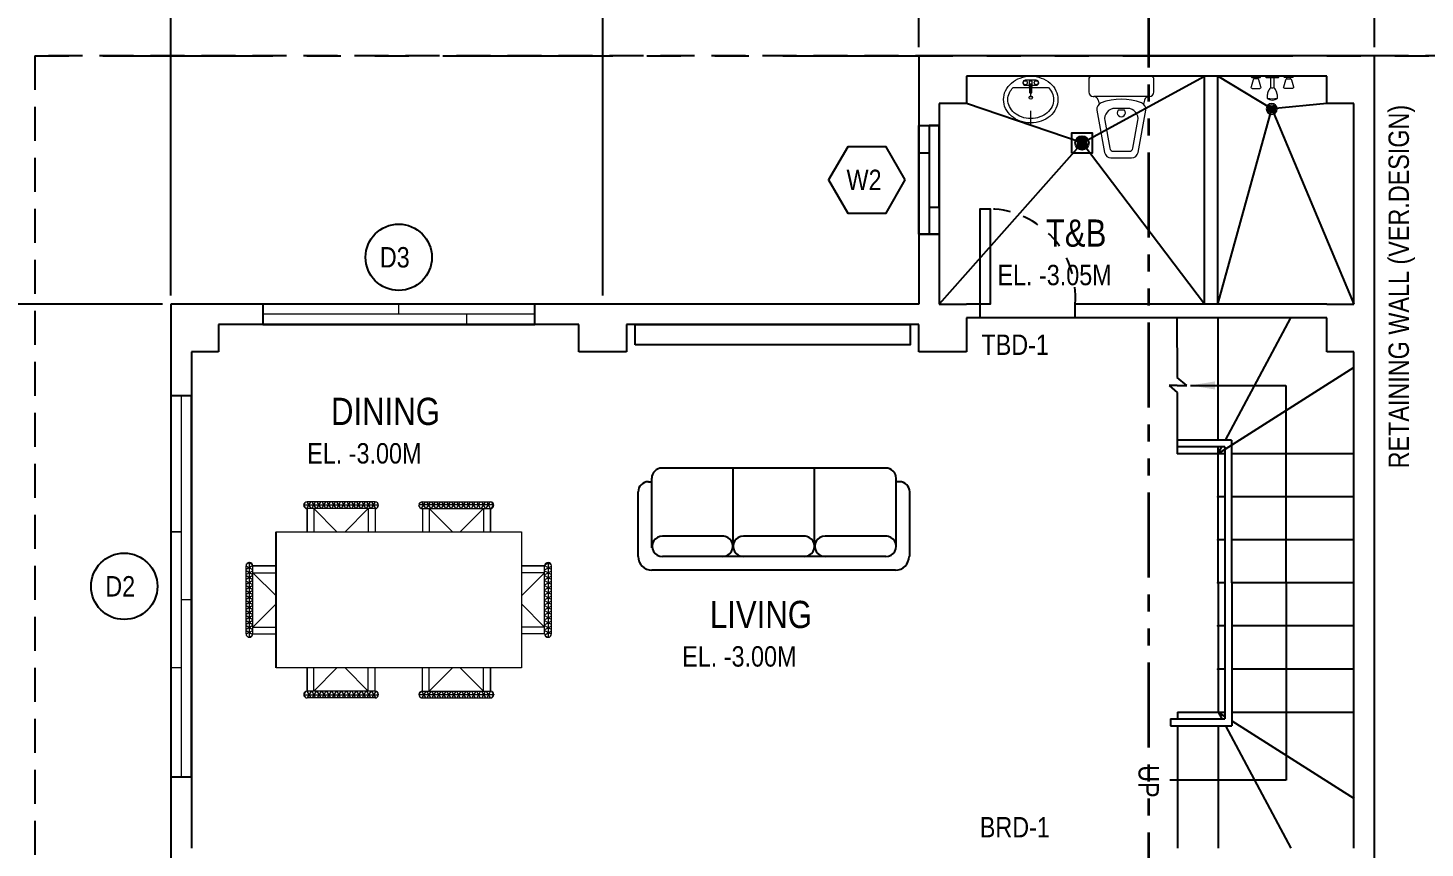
# Model space of a CAD drawing. Header units: inches. Extents: x 7263 to 7501, y 1317 to 1521.
# Drawn here: x 7349.35 to 7359.62, y 1508.69 to 1514.72 of the extents above; entities that cross this region are included whole.
import ezdxf

# ---------------------------------------------------------------- set-up
doc = ezdxf.new("R2010")
doc.units = ezdxf.units.IN
doc.header["$MEASUREMENT"] = 0
for name, pattern in [('CENTER', [2, 1.25, -0.25, 0.25, -0.25]), ('HIDDEN', [0.375, 0.25, -0.125]), ('HIDDEN2', [0.1875, 0.125, -0.0625]), ('PHANTOM', [2.5, 1.25, -0.25, 0.25, -0.25, 0.25, -0.25]), ('PHANTOM2', [1.25, 0.625, -0.125, 0.125, -0.125, 0.125, -0.125])]:
    doc.linetypes.add(name, pattern=pattern)
for name, color, linetype, lineweight in [('.25', 250, 'Continuous', 25), ('Muebles', 2, 'Continuous', 0), ('sectionplane', 211, 'PHANTOM2', 35)]:
    doc.layers.add(name, color=color, linetype=linetype, lineweight=lineweight)
for name, color, linetype in [('FURNITURE', 2, 'Continuous'), ('Layer1', 1, 'Continuous'), ('Layer2', 2, 'Continuous'), ('Layer3', 3, 'Continuous'), ('Layer8', 8, 'Continuous')]:
    doc.layers.add(name, color=color, linetype=linetype)
doc.styles.get("Standard").update_dxf_attribs({"font": ''})
doc.styles.get('Standard').set_extended_font_data('Tw Cen MT Condensed')
doc.dimstyles.new('ISOMETRIC -30', dxfattribs={"dimtxt": 0.2, "dimasz": 0.18, "dimexe": 0.18, "dimexo": 0.0625, "dimgap": 0.09, "dimtad": 0, "dimzin": 0, "dimdsep": 46, "dimtxsty": 'Standard', "dimblk": 'ARCHTICK', "dimcen": 0.09, "dimclrd": 8, "dimclre": 8, "dimclrt": 2, "dimadec": 0, "dimazin": 0, "dimtfac": 1, "dimtofl": 0, "dimtmove": 0, "dimatfit": 3, "dimfxl": 1, "dimtolj": 1, "dimtzin": 0, "dimarcsym": 0})
doc.dimstyles.get("Standard").update_dxf_attribs({"dimtxt": 0.2, "dimasz": 0.18, "dimexe": 0.18, "dimexo": 0.0625, "dimgap": 0.09, "dimtad": 0, "dimzin": 0, "dimdsep": 46, "dimtxsty": 'Standard', "dimblk": 'ARCHTICK', "dimcen": 0.09, "dimclrd": 8, "dimclre": 8, "dimclrt": 2, "dimadec": 0, "dimazin": 0, "dimtfac": 1, "dimtofl": 0, "dimtmove": 0, "dimatfit": 3, "dimfxl": 1, "dimtolj": 1, "dimtzin": 0, "dimarcsym": 0})

# ---------------------------------------------------------------- blocks, each defined once
blk = doc.blocks.new('_ArchTick')
at = {"color": 0, "linetype": 'ByBlock', "const_width": 0.15}
blk.add_lwpolyline([(-0.5, -0.5), (0.5, 0.5)], dxfattribs=at)
blk = doc.blocks.new('wc33')
at = {"layer": 'Muebles'}
for p, q in [((-0.154, 0.701), (-0.224, 0.311)), ((0.095, 0.75), (-0.095, 0.75)), ((0.224, 0.311), (0.154, 0.701)), ((-0.3, 0.144), (-0.3, 0.03)), ((-0.254, 0.186), (-0.258, 0.186)), ((-0.254, 0.186), (0.254, 0.186)), ((-0.213, 0.219), (-0.205, 0.256)), ((0.213, 0.219), (0.205, 0.256)), ((0.258, 0.186), (0.254, 0.186)), ((0.3, 0.03), (0.3, 0.144)), ((0.27, 0), (-0.27, 0))]:
    blk.add_line(p, q, dxfattribs=at)
for points in [[(-0.107, 0.66), (-0.152, 0.408, 0.467538), (-0.058, 0.295), (0.058, 0.295, 0.467538), (0.152, 0.408), (0.107, 0.66, 0.362827), (0.071, 0.69), (-0.071, 0.69, 0.362827)], [(0.03, 0.312, 2), (-0.03, 0.312)]]:
    blk.add_lwpolyline(points, format="xyb", close=True, dxfattribs=at)
for centre, radius, start, end in [((-0.095, 0.69), 0.06, 90, 169.7685), ((0.095, 0.69), 0.06, 10.2315, 90), ((-0.165, 0.301), 0.06, 169.7685, 249.3632), ((0.165, 0.301), 0.06, 290.6368, 10.2315), ((-0.258, 0.144), 0.042, 90, 180), ((-0.254, 0.228), 0.042, 270, 347.3856), ((0, 0.74), 0.529, 249.3632, 290.6368), ((0.254, 0.228), 0.042, 192.6144, 270), ((0.258, 0.144), 0.042, 0, 90), ((-0.27, 0.03), 0.03, 180, 270), ((0.27, 0.03), 0.03, 270, 0)]:
    blk.add_arc(centre, radius, start, end, dxfattribs=at)
blk = doc.blocks.new('Lavabo_p_06')
at = {"layer": 'Muebles', "linetype": 'CENTER'}
blk.add_line((0, 51.6), (0, 6), dxfattribs=at)
at = {"layer": 'Muebles'}
for points in [[(0, 7.3, -0.085761), (-9.7, 9, -0.092276), (-17.7, 13.6, -0.103282), (-23.2, 20.7, -0.112687), (-25, 28.8, -0.112687), (-23.2, 36.9, -0.103282), (-17.7, 44, -0.092276), (-9.7, 48.6, -0.085761), (0, 50.3, -0.085761), (9.7, 48.6, -0.092276), (17.7, 44, -0.103282), (23.2, 36.9, -0.112687), (25, 28.8, -0.112687), (23.2, 20.7, -0.103282), (17.7, 13.6, -0.092276), (9.7, 9, -0.085761)], [(-1.4, 11.8), (1.4, 11.8), (1, 22.3, 0.403607), (0.5, 22.8), (-0.5, 22.8, 0.403607), (-1, 22.3)]]:
    blk.add_lwpolyline(points, format="xyb", close=True, dxfattribs=at)
for points in [[(-1.2, 17.8), (-16.3, 17.8, -0.079381), (-19.6, 22.5, -0.112687), (-21, 28.8, -0.112687), (-19.6, 35.1, -0.103282), (-15.1, 41, -0.092276), (-8.4, 44.8, -0.085761), (0, 46.3, -0.085761), (8.4, 44.8, -0.092276), (15.1, 41, -0.103282), (19.6, 35.1, -0.112687), (21, 28.8, -0.112687), (19.6, 22.5, -0.079381), (16.3, 17.8), (1.2, 17.8)], [(-1.3, 15.6), (-5, 15.6, 1), (-5, 11), (5, 11, 1), (5, 15.6), (1.3, 15.6, 1)]]:
    blk.add_lwpolyline(points, format="xyb", dxfattribs=at)
for centre, radius in [((0, 27), 1.5), ((-5, 13.3), 1.85), ((5, 13.3), 1.85)]:
    blk.add_circle(centre, radius, dxfattribs=at)
blk = doc.blocks.new('TYTRYTYRTYRT')
at = {"layer": 'Muebles'}
for points in [[(6886.861, 1444.201), (6886.861, 1444.226, 0.344151), (6886.854, 1444.235), (6886.804, 1444.25, 0.487928), (6886.791, 1444.241), (6886.791, 1444.186, 0.487928), (6886.804, 1444.177), (6886.854, 1444.192, 0.344151)], [(6886.798, 1444.081, -0.127179), (6886.798, 1444.106), (6886.871, 1444.106), (6886.871, 1444.081)], [(6886.861, 1443.986), (6886.861, 1443.961, -0.344151), (6886.854, 1443.952), (6886.804, 1443.937, -0.487928), (6886.791, 1443.946), (6886.791, 1444.001, -0.487928), (6886.804, 1444.01), (6886.854, 1443.995, -0.344151)]]:
    blk.add_lwpolyline(points, format="xyb", close=True, dxfattribs=at)
for points in [[(6886.861, 1444.226), (6886.871, 1444.226)], [(6886.861, 1444.201), (6886.871, 1444.201)], [(6886.621, 1444.067), (6886.621, 1444.111)], [(6886.631, 1444.061), (6886.631, 1444.117)], [(6886.641, 1444.059), (6886.641, 1444.119)], [(6886.651, 1444.061), (6886.651, 1444.117)], [(6886.661, 1444.067), (6886.661, 1444.111)], [(6886.861, 1443.986), (6886.871, 1443.986)], [(6886.861, 1443.961), (6886.871, 1443.961)]]:
    blk.add_lwpolyline(points, dxfattribs=at)
for points in [[(6886.881, 1444.248), (6886.879, 1444.248, 0.414214), (6886.871, 1444.24), (6886.871, 1444.186, 0.414214), (6886.879, 1444.178), (6886.881, 1444.178)], [(6886.721, 1444.055, -0.391361), (6886.721, 1444.132, -0.02007), (6886.742, 1444.131, -0.051766), (6886.772, 1444.123, -0.09505), (6886.796, 1444.108, -0.042913), (6886.798, 1444.106, -0.204133)], [(6886.721, 1444.055, -0.130454), (6886.721, 1444.132, -0.769201)], [(6886.881, 1444.043), (6886.879, 1444.043, -0.414214), (6886.871, 1444.051), (6886.871, 1444.135, -0.414214), (6886.879, 1444.143), (6886.881, 1444.143)], [(6886.798, 1444.081, -0.042913), (6886.796, 1444.079, -0.09505), (6886.772, 1444.064, -0.051766), (6886.742, 1444.056, -0.02007), (6886.721, 1444.055)], [(6886.881, 1443.938), (6886.879, 1443.938, -0.414214), (6886.871, 1443.946), (6886.871, 1444, -0.414214), (6886.879, 1444.008), (6886.881, 1444.008)]]:
    blk.add_lwpolyline(points, format="xyb", dxfattribs=at)
for radius in [0.04, 0.03]:
    blk.add_circle((6886.641, 1444.089), radius, dxfattribs=at)
blk = doc.blocks.new('Sofa-3s-rnd')
at = {"layer": 'FURNITURE'}
for p, q in [((-21.473, -24.538), (-19.681, -24.538)), ((-21.578, -24.638), (-21.578, -25.113)), ((-21.403, -24.638), (-19.759, -24.638)), ((-19.581, -24.638), (-19.581, -25.113)), ((-21.478, -24.713), (-21.478, -25.213)), ((-20.877, -24.713), (-20.877, -25.288)), ((-20.277, -25.288), (-20.277, -24.713)), ((-19.681, -24.702), (-19.681, -25.213)), ((-21.413, -24.788), (-20.955, -24.788)), ((-20.812, -24.788), (-20.355, -24.788)), ((-20.212, -24.788), (-19.759, -24.788)), ((-21.503, -25.188), (-21.478, -25.188)), ((-19.656, -25.188), (-19.681, -25.188)), ((-21.403, -25.288), (-19.756, -25.288))]:
    blk.add_line(p, q, dxfattribs=at)
for centre, radius, start, end in [((-21.473, -24.638), 0.1, 90, 180), ((-19.681, -24.638), 0.1, 0, 90), ((-21.403, -24.713), 0.075, 90, 270.3973), ((-20.955, -24.713), 0.075, 269.6027, 90), ((-20.802, -24.713), 0.075, 90, 270.3973), ((-20.354, -24.713), 0.075, 269.6027, 90), ((-20.202, -24.713), 0.075, 90, 270.3973), ((-19.759, -24.713), 0.075, 269.6027, 90), ((-21.503, -25.113), 0.075, 180, 270), ((-19.656, -25.113), 0.075, 270, 360), ((-21.403, -25.213), 0.075, 180, 270), ((-19.756, -25.213), 0.075, 270, 0)]:
    blk.add_arc(centre, radius, start, end, dxfattribs=at)
blk = doc.blocks.new('*D259')
at = {"layer": '.25', "color": 8, "lineweight": -2, "transparency": 16777216}
for p, q in [((7347.402, 1514.579), (7347.402, 1516.291)), ((7350.402, 1512.754), (7350.402, 1516.291)), ((7347.402, 1516.111), (7348.402, 1516.111)), ((7350.402, 1516.111), (7349.401, 1516.111))]:
    blk.add_line(p, q, dxfattribs=at)
at = {"layer": 'Defpoints', "color": 0, "transparency": 16777216}
for p in [(7350.402, 1516.111), (7347.402, 1514.516), (7350.402, 1512.691)]:
    blk.add_point(p, dxfattribs=at)
at = {"layer": '.25', "color": 8, "lineweight": -2, "transparency": 16777216, "xscale": 0.18, "yscale": 0.18, "zscale": 0.18, "rotation": 180}
blk.add_blockref('_ArchTick', (7347.402, 1516.111), dxfattribs=at)
at = {"layer": '.25', "color": 8, "lineweight": -2, "transparency": 16777216, "xscale": 0.18, "yscale": 0.18, "zscale": 0.18}
blk.add_blockref('_ArchTick', (7350.402, 1516.111), dxfattribs=at)
at = {"layer": '.25', "color": 2, "transparency": 16777216, "insert": (7348.902, 1516.111), "char_height": 0.2, "attachment_point": 5}
blk.add_mtext('\\A1;3.00M', dxfattribs=at)
blk = doc.blocks.new('*D260')
at = {"layer": '.25', "color": 8, "lineweight": -2, "transparency": 16777216}
for p, q in [((7350.402, 1512.754), (7350.402, 1515.593)), ((7353.577, 1512.754), (7353.577, 1515.593)), ((7350.402, 1515.413), (7351.509, 1515.413)), ((7353.577, 1515.413), (7352.47, 1515.413))]:
    blk.add_line(p, q, dxfattribs=at)
at = {"layer": 'Defpoints', "color": 0, "transparency": 16777216}
for p in [(7353.577, 1515.413), (7350.402, 1512.691), (7353.577, 1512.691)]:
    blk.add_point(p, dxfattribs=at)
at = {"layer": '.25', "color": 8, "lineweight": -2, "transparency": 16777216, "xscale": 0.18, "yscale": 0.18, "zscale": 0.18, "rotation": 180}
blk.add_blockref('_ArchTick', (7350.402, 1515.413), dxfattribs=at)
at = {"layer": '.25', "color": 8, "lineweight": -2, "transparency": 16777216, "xscale": 0.18, "yscale": 0.18, "zscale": 0.18}
blk.add_blockref('_ArchTick', (7353.577, 1515.413), dxfattribs=at)
at = {"layer": '.25', "color": 2, "transparency": 16777216, "insert": (7351.989, 1515.413), "char_height": 0.2, "attachment_point": 5}
blk.add_mtext('\\A1;3.18M', dxfattribs=at)
blk = doc.blocks.new('*D261')
at = {"layer": '.25', "color": 8, "lineweight": -2, "transparency": 16777216}
for p, q in [((7353.577, 1512.754), (7353.577, 1515.593)), ((7355.902, 1514.579), (7355.902, 1515.593)), ((7353.577, 1515.413), (7354.24, 1515.413)), ((7355.902, 1515.413), (7355.239, 1515.413))]:
    blk.add_line(p, q, dxfattribs=at)
at = {"layer": 'Defpoints', "color": 0, "transparency": 16777216}
for p in [(7355.902, 1515.413), (7355.902, 1514.516), (7353.577, 1512.691)]:
    blk.add_point(p, dxfattribs=at)
at = {"layer": '.25', "color": 8, "lineweight": -2, "transparency": 16777216, "xscale": 0.18, "yscale": 0.18, "zscale": 0.18, "rotation": 180}
blk.add_blockref('_ArchTick', (7353.577, 1515.413), dxfattribs=at)
at = {"layer": '.25', "color": 8, "lineweight": -2, "transparency": 16777216, "xscale": 0.18, "yscale": 0.18, "zscale": 0.18}
blk.add_blockref('_ArchTick', (7355.902, 1515.413), dxfattribs=at)
at = {"layer": '.25', "color": 2, "transparency": 16777216, "insert": (7354.739, 1515.413), "char_height": 0.2, "attachment_point": 5}
blk.add_mtext('\\A1;2.33M', dxfattribs=at)
blk = doc.blocks.new('*D262')
at = {"layer": '.25', "color": 8, "lineweight": -2, "transparency": 16777216}
for p, q in [((7355.902, 1514.579), (7355.902, 1515.593)), ((7359.252, 1514.579), (7359.252, 1515.593)), ((7355.902, 1515.413), (7357.077, 1515.413)), ((7359.252, 1515.413), (7358.076, 1515.413))]:
    blk.add_line(p, q, dxfattribs=at)
at = {"layer": 'Defpoints', "color": 0, "transparency": 16777216}
for p in [(7359.252, 1515.413), (7355.902, 1514.516), (7359.252, 1514.516)]:
    blk.add_point(p, dxfattribs=at)
at = {"layer": '.25', "color": 8, "lineweight": -2, "transparency": 16777216, "xscale": 0.18, "yscale": 0.18, "zscale": 0.18, "rotation": 180}
blk.add_blockref('_ArchTick', (7355.902, 1515.413), dxfattribs=at)
at = {"layer": '.25', "color": 8, "lineweight": -2, "transparency": 16777216, "xscale": 0.18, "yscale": 0.18, "zscale": 0.18}
blk.add_blockref('_ArchTick', (7359.252, 1515.413), dxfattribs=at)
at = {"layer": '.25', "color": 2, "transparency": 16777216, "insert": (7357.577, 1515.413), "char_height": 0.2, "attachment_point": 5}
blk.add_mtext('\\A1;3.35M', dxfattribs=at)
blk = doc.blocks.new('*D263')
at = {"layer": '.25', "color": 8, "lineweight": -2, "transparency": 16777216}
for p, q in [((7350.402, 1514.579), (7350.402, 1516.291)), ((7359.252, 1514.579), (7359.252, 1516.291)), ((7350.402, 1516.111), (7354.327, 1516.111)), ((7359.252, 1516.111), (7355.326, 1516.111))]:
    blk.add_line(p, q, dxfattribs=at)
at = {"layer": 'Defpoints', "color": 0, "transparency": 16777216}
for p in [(7350.402, 1516.111), (7350.402, 1514.516), (7359.252, 1514.516)]:
    blk.add_point(p, dxfattribs=at)
at = {"layer": '.25', "color": 8, "lineweight": -2, "transparency": 16777216, "xscale": 0.18, "yscale": 0.18, "zscale": 0.18, "rotation": 180}
blk.add_blockref('_ArchTick', (7350.402, 1516.111), dxfattribs=at)
at = {"layer": '.25', "color": 8, "lineweight": -2, "transparency": 16777216, "xscale": 0.18, "yscale": 0.18, "zscale": 0.18}
blk.add_blockref('_ArchTick', (7359.252, 1516.111), dxfattribs=at)
at = {"layer": '.25', "color": 2, "transparency": 16777216, "insert": (7354.827, 1516.111), "char_height": 0.2, "attachment_point": 5}
blk.add_mtext('\\A1;8.85M', dxfattribs=at)
blk = doc.blocks.new('*D264')
at = {"layer": '.25', "color": 8, "lineweight": -2, "transparency": 16777216}
for p, q in [((7347.339, 1514.516), (7345.412, 1514.516)), ((7345.592, 1514.516), (7345.592, 1514.084)), ((7345.592, 1512.691), (7345.592, 1513.123)), ((7350.339, 1512.691), (7345.412, 1512.691))]:
    blk.add_line(p, q, dxfattribs=at)
at = {"layer": 'Defpoints', "color": 0, "transparency": 16777216}
for p in [(7347.402, 1514.516), (7345.592, 1512.691), (7350.402, 1512.691)]:
    blk.add_point(p, dxfattribs=at)
at = {"layer": '.25', "color": 8, "lineweight": -2, "transparency": 16777216, "xscale": 0.18, "yscale": 0.18, "zscale": 0.18}
for p, rotation in [((7345.592, 1514.516), 90), ((7345.592, 1512.691), 270)]:
    blk.add_blockref('_ArchTick', p, dxfattribs=dict(at, rotation=rotation))
at = {"layer": '.25', "color": 2, "transparency": 16777216, "insert": (7345.592, 1513.604), "char_height": 0.2, "attachment_point": 5, "rotation": 90}
blk.add_mtext('\\A1;1.83M', dxfattribs=at)
blk = doc.blocks.new('*D265')
at = {"layer": '.25', "color": 8, "lineweight": -2, "transparency": 16777216}
for p, q in [((7350.339, 1512.691), (7345.412, 1512.691)), ((7345.592, 1512.691), (7345.592, 1511.084)), ((7345.592, 1508.516), (7345.592, 1510.123)), ((7350.339, 1508.516), (7345.412, 1508.516))]:
    blk.add_line(p, q, dxfattribs=at)
at = {"layer": 'Defpoints', "color": 0, "transparency": 16777216}
for p in [(7350.402, 1512.691), (7345.592, 1508.516), (7350.402, 1508.516)]:
    blk.add_point(p, dxfattribs=at)
at = {"layer": '.25', "color": 8, "lineweight": -2, "transparency": 16777216, "xscale": 0.18, "yscale": 0.18, "zscale": 0.18}
for p, rotation in [((7345.592, 1512.691), 90), ((7345.592, 1508.516), 270)]:
    blk.add_blockref('_ArchTick', p, dxfattribs=dict(at, rotation=rotation))
at = {"layer": '.25', "color": 2, "transparency": 16777216, "insert": (7345.592, 1510.604), "char_height": 0.2, "attachment_point": 5, "rotation": 90}
blk.add_mtext('\\A1;4.18M', dxfattribs=at)
blk = doc.blocks.new('*D269')
at = {"layer": '.25', "color": 8, "lineweight": -2, "transparency": 16777216}
for p, q in [((7359.252, 1514.579), (7359.252, 1516.291)), ((7367.402, 1514.579), (7367.402, 1516.291)), ((7359.252, 1516.111), (7362.846, 1516.111)), ((7367.402, 1516.111), (7363.807, 1516.111))]:
    blk.add_line(p, q, dxfattribs=at)
at = {"layer": 'Defpoints', "color": 0, "transparency": 16777216}
for p in [(7367.402, 1516.111), (7359.252, 1514.516), (7367.402, 1514.516)]:
    blk.add_point(p, dxfattribs=at)
at = {"layer": '.25', "color": 8, "lineweight": -2, "transparency": 16777216, "xscale": 0.18, "yscale": 0.18, "zscale": 0.18, "rotation": 180}
blk.add_blockref('_ArchTick', (7359.252, 1516.111), dxfattribs=at)
at = {"layer": '.25', "color": 8, "lineweight": -2, "transparency": 16777216, "xscale": 0.18, "yscale": 0.18, "zscale": 0.18}
blk.add_blockref('_ArchTick', (7367.402, 1516.111), dxfattribs=at)
at = {"layer": '.25', "color": 2, "transparency": 16777216, "insert": (7363.327, 1516.111), "char_height": 0.2, "attachment_point": 5}
blk.add_mtext('\\A1;8.15M', dxfattribs=at)
blk = doc.blocks.new('*D270')
at = {"layer": '.25', "color": 8, "lineweight": -2, "transparency": 16777216}
for p, q in [((7347.402, 1514.579), (7347.402, 1516.981)), ((7367.402, 1514.579), (7367.402, 1516.981)), ((7347.402, 1516.801), (7356.807, 1516.801)), ((7367.402, 1516.801), (7357.997, 1516.801))]:
    blk.add_line(p, q, dxfattribs=at)
at = {"layer": 'Defpoints', "color": 0, "transparency": 16777216}
for p in [(7367.402, 1516.801), (7347.402, 1514.516), (7367.402, 1514.516)]:
    blk.add_point(p, dxfattribs=at)
at = {"layer": '.25', "color": 8, "lineweight": -2, "transparency": 16777216, "xscale": 0.18, "yscale": 0.18, "zscale": 0.18, "rotation": 180}
blk.add_blockref('_ArchTick', (7347.402, 1516.801), dxfattribs=at)
at = {"layer": '.25', "color": 8, "lineweight": -2, "transparency": 16777216, "xscale": 0.18, "yscale": 0.18, "zscale": 0.18}
blk.add_blockref('_ArchTick', (7367.402, 1516.801), dxfattribs=at)
at = {"layer": '.25', "color": 2, "transparency": 16777216, "insert": (7357.402, 1516.801), "char_height": 0.2, "attachment_point": 5}
blk.add_mtext('\\A1;20.00M', dxfattribs=at)

msp = doc.modelspace()

# ---------------------------------------------------------------- linework, layer by layer
at = {"layer": '.25', "color": 9, "true_color": 0xc7c8ca}
for p in [(7358.101, 1511.275), (7358.101, 1510.958), (7358.102, 1510.641), (7358.102, 1510.325), (7358.102, 1510.008)]:
    msp.add_point(p, dxfattribs=at)
at = {"layer": 'Layer1'}
for p, q in [((7357.052, 1512.591), (7356.352, 1512.591)), ((7358.202, 1511.691), (7357.802, 1511.691)), ((7358.152, 1511.641), (7357.802, 1511.641)), ((7358.152, 1511.641), (7358.153, 1509.641)), ((7358.202, 1511.691), (7358.203, 1509.591)), ((7357.753, 1509.641), (7357.753, 1509.591)), ((7357.753, 1509.641), (7358.153, 1509.641)), ((7357.753, 1509.591), (7358.203, 1509.591))]:
    msp.add_line(p, q, dxfattribs=at)
for points in [[(7355.902, 1513.204), (7355.902, 1514.004), (7356.052, 1514.004), (7356.052, 1513.204)], [(7351.077, 1512.691), (7351.077, 1512.541), (7353.077, 1512.541), (7353.077, 1512.691)], [(7353.817, 1512.391), (7353.817, 1512.541), (7355.837, 1512.541), (7355.837, 1512.391)], [(7350.402, 1509.216), (7350.552, 1509.216), (7350.552, 1512.016), (7350.402, 1512.016)]]:
    msp.add_lwpolyline(points, close=True, dxfattribs=at)
at = {"layer": 'Layer1', "linetype": 'HIDDEN2'}
msp.add_arc((7356.408, 1512.745), 0.646, 355.1837, 88.3368, dxfattribs=at)
at = {"layer": 'Layer2'}
for p, q in [((7358.1, 1512.591), (7358.101, 1511.691)), ((7358.156, 1511.691), (7358.638, 1512.591)), ((7358.101, 1511.591), (7359.104, 1512.227)), ((7358.103, 1511.591), (7357.802, 1511.591)), ((7358.1, 1511.591), (7358.103, 1509.691)), ((7358.101, 1511.641), (7358.101, 1511.591)), ((7358.101, 1511.591), (7358.129, 1511.641)), ((7358.152, 1511.591), (7358.101, 1511.591)), ((7359.102, 1511.591), (7358.202, 1511.591)), ((7358.152, 1511.275), (7358.101, 1511.275)), ((7359.102, 1511.275), (7358.202, 1511.275)), ((7351.175, 1510.016), (7351.175, 1511.016)), ((7358.153, 1510.958), (7358.101, 1510.958)), ((7359.103, 1510.958), (7358.203, 1510.958)), ((7358.152, 1510.641), (7358.101, 1510.641)), ((7359.102, 1510.641), (7358.202, 1510.641)), ((7358.153, 1510.325), (7358.102, 1510.325)), ((7359.103, 1510.325), (7358.203, 1510.325)), ((7358.154, 1510.008), (7358.102, 1510.008)), ((7359.104, 1510.008), (7358.204, 1510.008)), ((7357.803, 1509.691), (7357.803, 1509.641)), ((7357.803, 1509.691), (7358.153, 1509.691)), ((7358.103, 1509.691), (7358.129, 1509.641)), ((7358.103, 1509.691), (7358.153, 1509.659)), ((7358.203, 1509.691), (7359.105, 1509.691)), ((7357.803, 1509.591), (7357.804, 1508.691)), ((7358.103, 1509.591), (7358.104, 1508.691)), ((7358.156, 1509.591), (7358.637, 1508.692)), ((7358.203, 1509.628), (7359.104, 1509.056))]:
    msp.add_line(p, q, dxfattribs=at)
for points in [[(7356.052, 1513.404), (7356.052, 1514.004), (7355.977, 1514.004), (7355.977, 1513.404)], [(7355.977, 1513.804), (7355.977, 1513.204), (7355.902, 1513.204), (7355.902, 1513.804)], [(7356.352, 1512.691), (7356.352, 1513.391), (7356.427, 1513.391), (7356.427, 1512.691)]]:
    msp.add_lwpolyline(points, close=True, dxfattribs=at)
at = {"layer": 'Layer3'}
for p, q in [((7359.252, 1514.516), (7355.902, 1514.516)), ((7355.902, 1514.516), (7355.902, 1512.691)), ((7359.252, 1502.866), (7359.252, 1514.516)), ((7356.252, 1514.366), (7356.252, 1514.166)), ((7358.902, 1514.366), (7356.252, 1514.366)), ((7357.102, 1513.876), (7358.002, 1514.366)), ((7358.002, 1512.691), (7358.002, 1514.366)), ((7358.102, 1512.691), (7358.102, 1514.366)), ((7358.497, 1514.126), (7358.102, 1514.366)), ((7358.902, 1514.166), (7358.902, 1514.366)), ((7356.252, 1514.166), (7356.052, 1514.166)), ((7356.052, 1514.166), (7356.052, 1512.691)), ((7357.102, 1513.876), (7356.252, 1514.166)), ((7358.902, 1514.166), (7358.497, 1514.126)), ((7359.102, 1514.166), (7358.902, 1514.166)), ((7359.102, 1512.691), (7359.102, 1514.166)), ((7358.102, 1512.691), (7358.497, 1514.126)), ((7358.497, 1514.126), (7359.102, 1512.691)), ((7357.102, 1513.876), (7356.052, 1512.691)), ((7358.002, 1512.691), (7357.102, 1513.876)), ((7355.902, 1513.204), (7356.052, 1513.204)), ((7355.902, 1512.691), (7350.402, 1512.691)), ((7350.402, 1512.691), (7350.402, 1504.341)), ((7356.052, 1512.691), (7356.252, 1512.691)), ((7356.352, 1512.691), (7356.252, 1512.691)), ((7356.352, 1512.591), (7356.352, 1512.691)), ((7358.902, 1512.691), (7357.052, 1512.691)), ((7357.052, 1512.591), (7357.052, 1512.691)), ((7358.902, 1512.691), (7359.102, 1512.691)), ((7350.752, 1512.541), (7350.752, 1512.341)), ((7353.402, 1512.541), (7350.752, 1512.541)), ((7353.402, 1512.341), (7353.402, 1512.541)), ((7353.752, 1512.541), (7353.752, 1512.341)), ((7355.902, 1512.541), (7353.752, 1512.541)), ((7355.902, 1512.341), (7355.902, 1512.541)), ((7356.252, 1512.591), (7356.252, 1512.341)), ((7356.352, 1512.591), (7356.252, 1512.591)), ((7358.902, 1512.591), (7357.052, 1512.591)), ((7358.902, 1512.341), (7358.902, 1512.591)), ((7350.752, 1512.341), (7350.552, 1512.341)), ((7350.552, 1512.341), (7350.552, 1508.691)), ((7353.752, 1512.341), (7353.402, 1512.341)), ((7356.252, 1512.341), (7355.902, 1512.341)), ((7359.102, 1512.341), (7358.902, 1512.341)), ((7359.102, 1508.691), (7359.102, 1512.341))]:
    msp.add_line(p, q, dxfattribs=at)
at = {"layer": 'Layer3', "linetype": 'PHANTOM'}
msp.add_lwpolyline([(7347.402, 1514.516), (7367.402, 1514.516), (7367.402, 1502.516), (7347.402, 1502.516)], close=True, dxfattribs=at)
at = {"layer": 'Layer3', "linetype": 'HIDDEN'}
msp.add_lwpolyline([(7349.402, 1514.516), (7349.402, 1506.691), (7349.652, 1506.691), (7349.652, 1502.516), (7360.002, 1502.516), (7360.002, 1506.691), (7360.252, 1506.691), (7360.252, 1514.516)], close=True, dxfattribs=at)
at = {"layer": 'Layer3'}
for points in [[(7357.027, 1513.801), (7357.027, 1513.951), (7357.177, 1513.951), (7357.177, 1513.801)], [(7355.802, 1513.604), (7355.661, 1513.848), (7355.379, 1513.848), (7355.238, 1513.604), (7355.379, 1513.36), (7355.661, 1513.36)]]:
    msp.add_lwpolyline(points, close=True, dxfattribs=at)
for points in [[(7357.069, 1513.881), (7357.069, 1513.902)], [(7357.069, 1513.872), (7357.069, 1513.851)], [(7357.074, 1513.902), (7357.074, 1513.881)], [(7357.074, 1513.851), (7357.074, 1513.872)], [(7357.079, 1513.881), (7357.079, 1513.91)], [(7357.079, 1513.872), (7357.079, 1513.843)], [(7357.084, 1513.91), (7357.084, 1513.881)], [(7357.084, 1513.843), (7357.084, 1513.872)], [(7357.089, 1513.881), (7357.089, 1513.914)], [(7357.089, 1513.872), (7357.089, 1513.838)], [(7357.094, 1513.914), (7357.094, 1513.881)], [(7357.094, 1513.838), (7357.094, 1513.872)], [(7357.099, 1513.881), (7357.099, 1513.916)], [(7357.099, 1513.837), (7357.099, 1513.872)], [(7357.104, 1513.916), (7357.104, 1513.881)], [(7357.104, 1513.872), (7357.104, 1513.837)], [(7357.109, 1513.914), (7357.109, 1513.881)], [(7357.109, 1513.838), (7357.109, 1513.872)], [(7357.114, 1513.881), (7357.114, 1513.914)], [(7357.114, 1513.872), (7357.114, 1513.838)], [(7357.119, 1513.91), (7357.119, 1513.881)], [(7357.119, 1513.843), (7357.119, 1513.872)], [(7357.124, 1513.881), (7357.124, 1513.91)], [(7357.124, 1513.872), (7357.124, 1513.843)], [(7357.129, 1513.902), (7357.129, 1513.881)], [(7357.129, 1513.851), (7357.129, 1513.872)], [(7357.134, 1513.881), (7357.134, 1513.902)], [(7357.134, 1513.872), (7357.134, 1513.851)]]:
    msp.add_lwpolyline(points, dxfattribs=at)
for centre, radius in [((7357.102, 1513.876), 0.05), ((7352.077, 1513.035), 0.244), ((7350.058, 1510.616), 0.244)]:
    msp.add_circle(centre, radius, dxfattribs=at)
for centre, start, end in [((7357.072, 1513.902), 0, 180), ((7357.072, 1513.881), 180, 0), ((7357.072, 1513.872), 0, 180), ((7357.072, 1513.851), 180, 0), ((7357.082, 1513.91), 0, 180), ((7357.082, 1513.881), 180, 0), ((7357.082, 1513.872), 0, 180), ((7357.092, 1513.914), 0, 180), ((7357.092, 1513.881), 180, 0), ((7357.092, 1513.872), 0, 180), ((7357.102, 1513.916), 0, 180), ((7357.102, 1513.881), 180, 0), ((7357.102, 1513.872), 0, 180), ((7357.112, 1513.914), 0, 180), ((7357.112, 1513.881), 180, 0), ((7357.112, 1513.872), 0, 180), ((7357.122, 1513.91), 0, 180), ((7357.122, 1513.881), 180, 0), ((7357.122, 1513.872), 0, 180), ((7357.132, 1513.902), 0, 180), ((7357.132, 1513.881), 180, 0), ((7357.132, 1513.872), 0, 180), ((7357.132, 1513.851), 180, 0), ((7357.082, 1513.843), 180, 0), ((7357.092, 1513.838), 180, 0), ((7357.102, 1513.837), 180, 0), ((7357.112, 1513.838), 180, 0), ((7357.122, 1513.843), 180, 0)]:
    msp.add_arc(centre, 0.0025, start, end, dxfattribs=at)
at = {"layer": 'Layer8'}
for p, q in [((7357.8, 1512.591), (7357.801, 1512.151)), ((7357.873, 1512.092), (7357.801, 1512.151)), ((7357.801, 1512.092), (7357.742, 1512.092)), ((7357.742, 1512.092), (7357.801, 1512.042)), ((7357.801, 1512.092), (7357.801, 1512.092)), ((7357.801, 1512.092), (7357.873, 1512.092)), ((7357.801, 1512.042), (7357.802, 1511.591)), ((7358.603, 1509.191), (7357.749, 1509.191))]:
    msp.add_line(p, q, dxfattribs=at)
at = {"layer": 'Muebles'}
for p, q in [((7351.378, 1511.21), (7351.392, 1511.235)), ((7351.395, 1511.188), (7351.378, 1511.218)), ((7351.378, 1511.214), (7351.927, 1511.214)), ((7351.401, 1511.187), (7351.43, 1511.237)), ((7351.432, 1511.187), (7351.403, 1511.237)), ((7351.903, 1511.237), (7351.403, 1511.237)), ((7351.903, 1511.187), (7351.403, 1511.187)), ((7351.403, 1511.187), (7351.403, 1511.016)), ((7351.403, 1511.016), (7351.403, 1511.187)), ((7351.437, 1511.187), (7351.466, 1511.237)), ((7351.469, 1511.187), (7351.44, 1511.237)), ((7351.453, 1511.187), (7351.453, 1511.016)), ((7351.453, 1511.187), (7351.623, 1511.016)), ((7351.474, 1511.187), (7351.503, 1511.237)), ((7351.506, 1511.187), (7351.477, 1511.237)), ((7351.511, 1511.187), (7351.54, 1511.237)), ((7351.542, 1511.187), (7351.513, 1511.237)), ((7351.547, 1511.187), (7351.576, 1511.237)), ((7351.579, 1511.187), (7351.55, 1511.237)), ((7351.584, 1511.187), (7351.613, 1511.237)), ((7351.616, 1511.187), (7351.587, 1511.237)), ((7351.621, 1511.187), (7351.65, 1511.237)), ((7351.652, 1511.187), (7351.623, 1511.237)), ((7351.657, 1511.187), (7351.686, 1511.237)), ((7351.689, 1511.187), (7351.66, 1511.237)), ((7351.853, 1511.187), (7351.682, 1511.016)), ((7351.694, 1511.187), (7351.723, 1511.237)), ((7351.726, 1511.187), (7351.697, 1511.237)), ((7351.731, 1511.187), (7351.76, 1511.237)), ((7351.762, 1511.187), (7351.733, 1511.237)), ((7351.767, 1511.187), (7351.796, 1511.237)), ((7351.799, 1511.187), (7351.77, 1511.237)), ((7351.804, 1511.187), (7351.833, 1511.237)), ((7351.836, 1511.187), (7351.807, 1511.237)), ((7351.841, 1511.187), (7351.87, 1511.237)), ((7351.872, 1511.187), (7351.843, 1511.237)), ((7351.853, 1511.187), (7351.853, 1511.016)), ((7351.877, 1511.187), (7351.906, 1511.237)), ((7351.909, 1511.188), (7351.88, 1511.237)), ((7351.903, 1511.187), (7351.903, 1511.016)), ((7351.903, 1511.187), (7351.903, 1511.016)), ((7351.917, 1511.191), (7351.927, 1511.21)), ((7351.926, 1511.222), (7351.922, 1511.227)), ((7352.776, 1511.214), (7352.226, 1511.214)), ((7352.237, 1511.191), (7352.226, 1511.21)), ((7352.228, 1511.222), (7352.231, 1511.227)), ((7352.245, 1511.188), (7352.274, 1511.237)), ((7352.276, 1511.187), (7352.248, 1511.237)), ((7352.251, 1511.237), (7352.751, 1511.237)), ((7352.251, 1511.187), (7352.751, 1511.187)), ((7352.251, 1511.187), (7352.251, 1511.016)), ((7352.251, 1511.187), (7352.251, 1511.016)), ((7352.281, 1511.187), (7352.31, 1511.237)), ((7352.313, 1511.187), (7352.284, 1511.237)), ((7352.301, 1511.187), (7352.301, 1511.016)), ((7352.301, 1511.187), (7352.472, 1511.016)), ((7352.318, 1511.187), (7352.347, 1511.237)), ((7352.35, 1511.187), (7352.321, 1511.237)), ((7352.355, 1511.187), (7352.384, 1511.237)), ((7352.386, 1511.187), (7352.357, 1511.237)), ((7352.391, 1511.187), (7352.42, 1511.237)), ((7352.423, 1511.187), (7352.394, 1511.237)), ((7352.428, 1511.187), (7352.457, 1511.237)), ((7352.46, 1511.187), (7352.431, 1511.237)), ((7352.465, 1511.187), (7352.494, 1511.237)), ((7352.496, 1511.187), (7352.467, 1511.237)), ((7352.501, 1511.187), (7352.53, 1511.237)), ((7352.533, 1511.187), (7352.504, 1511.237)), ((7352.701, 1511.187), (7352.53, 1511.016)), ((7352.538, 1511.187), (7352.567, 1511.237)), ((7352.57, 1511.187), (7352.541, 1511.237)), ((7352.575, 1511.187), (7352.604, 1511.237)), ((7352.606, 1511.187), (7352.577, 1511.237)), ((7352.611, 1511.187), (7352.64, 1511.237)), ((7352.643, 1511.187), (7352.614, 1511.237)), ((7352.648, 1511.187), (7352.677, 1511.237)), ((7352.679, 1511.187), (7352.651, 1511.237)), ((7352.685, 1511.187), (7352.714, 1511.237)), ((7352.716, 1511.187), (7352.687, 1511.237)), ((7352.701, 1511.187), (7352.701, 1511.016)), ((7352.721, 1511.187), (7352.75, 1511.237)), ((7352.753, 1511.187), (7352.724, 1511.237)), ((7352.751, 1511.187), (7352.751, 1511.016)), ((7352.751, 1511.016), (7352.751, 1511.187)), ((7352.759, 1511.188), (7352.776, 1511.218)), ((7352.776, 1511.21), (7352.762, 1511.235)), ((7351.004, 1510.768), (7350.954, 1510.739)), ((7350.98, 1510.791), (7350.956, 1510.777)), ((7351.002, 1510.774), (7350.973, 1510.791)), ((7350.976, 1510.791), (7350.976, 1510.241)), ((7353.15, 1510.768), (7353.2, 1510.739)), ((7353.151, 1510.774), (7353.18, 1510.791)), ((7353.173, 1510.791), (7353.197, 1510.777)), ((7353.177, 1510.791), (7353.177, 1510.241)), ((7350.954, 1510.266), (7350.954, 1510.766)), ((7351.004, 1510.736), (7350.954, 1510.765)), ((7351.004, 1510.731), (7350.954, 1510.702)), ((7351.004, 1510.7), (7350.954, 1510.729)), ((7351.004, 1510.695), (7350.954, 1510.666)), ((7351.004, 1510.663), (7350.954, 1510.692)), ((7351.004, 1510.266), (7351.004, 1510.766)), ((7351.004, 1510.766), (7351.175, 1510.766)), ((7351.175, 1510.766), (7351.004, 1510.766)), ((7351.004, 1510.716), (7351.175, 1510.716)), ((7351.004, 1510.716), (7351.175, 1510.545)), ((7353.15, 1510.766), (7352.979, 1510.766)), ((7352.979, 1510.766), (7353.15, 1510.766)), ((7353.15, 1510.716), (7352.979, 1510.716)), ((7353.15, 1510.716), (7352.979, 1510.545)), ((7353.15, 1510.266), (7353.15, 1510.766)), ((7353.15, 1510.736), (7353.2, 1510.765)), ((7353.15, 1510.731), (7353.2, 1510.702)), ((7353.15, 1510.7), (7353.2, 1510.729)), ((7353.15, 1510.695), (7353.2, 1510.666)), ((7353.15, 1510.663), (7353.2, 1510.692)), ((7353.2, 1510.266), (7353.2, 1510.766)), ((7351.004, 1510.658), (7350.954, 1510.629)), ((7351.004, 1510.626), (7350.954, 1510.655)), ((7351.004, 1510.621), (7350.954, 1510.592)), ((7351.004, 1510.59), (7350.954, 1510.619)), ((7351.004, 1510.585), (7350.954, 1510.556)), ((7351.004, 1510.553), (7350.954, 1510.582)), ((7353.15, 1510.658), (7353.2, 1510.629)), ((7353.15, 1510.626), (7353.2, 1510.655)), ((7353.15, 1510.621), (7353.2, 1510.592)), ((7353.15, 1510.59), (7353.2, 1510.619)), ((7353.15, 1510.585), (7353.2, 1510.556)), ((7353.15, 1510.553), (7353.2, 1510.582)), ((7351.004, 1510.548), (7350.954, 1510.519)), ((7351.004, 1510.516), (7350.954, 1510.545)), ((7351.004, 1510.511), (7350.954, 1510.482)), ((7351.004, 1510.48), (7350.954, 1510.509)), ((7351.004, 1510.475), (7350.954, 1510.446)), ((7351.004, 1510.443), (7350.954, 1510.472)), ((7351.004, 1510.316), (7351.175, 1510.487)), ((7353.15, 1510.316), (7352.979, 1510.487)), ((7353.15, 1510.548), (7353.2, 1510.519)), ((7353.15, 1510.516), (7353.2, 1510.545)), ((7353.15, 1510.511), (7353.2, 1510.482)), ((7353.15, 1510.48), (7353.2, 1510.509)), ((7353.15, 1510.475), (7353.2, 1510.446)), ((7353.15, 1510.443), (7353.2, 1510.472)), ((7351.004, 1510.438), (7350.954, 1510.409)), ((7351.004, 1510.406), (7350.954, 1510.435)), ((7351.004, 1510.401), (7350.954, 1510.372)), ((7351.004, 1510.37), (7350.954, 1510.399)), ((7351.004, 1510.365), (7350.954, 1510.336)), ((7351.004, 1510.333), (7350.954, 1510.362)), ((7353.15, 1510.438), (7353.2, 1510.409)), ((7353.15, 1510.406), (7353.2, 1510.435)), ((7353.15, 1510.401), (7353.2, 1510.372)), ((7353.15, 1510.37), (7353.2, 1510.399)), ((7353.15, 1510.365), (7353.2, 1510.336)), ((7353.15, 1510.333), (7353.2, 1510.362)), ((7351.004, 1510.328), (7350.954, 1510.299)), ((7351.004, 1510.296), (7350.954, 1510.325)), ((7351.004, 1510.291), (7350.954, 1510.263)), ((7351.003, 1510.26), (7350.954, 1510.289)), ((7351.004, 1510.316), (7351.175, 1510.316)), ((7351.004, 1510.266), (7351.175, 1510.266)), ((7351.004, 1510.266), (7351.175, 1510.266)), ((7353.15, 1510.316), (7352.979, 1510.316)), ((7353.15, 1510.266), (7352.979, 1510.266)), ((7353.15, 1510.266), (7352.979, 1510.266)), ((7353.15, 1510.328), (7353.2, 1510.299)), ((7353.15, 1510.296), (7353.2, 1510.325)), ((7353.15, 1510.291), (7353.2, 1510.263)), ((7353.151, 1510.26), (7353.2, 1510.289)), ((7350.969, 1510.243), (7350.963, 1510.246)), ((7350.999, 1510.252), (7350.98, 1510.241)), ((7353.154, 1510.252), (7353.173, 1510.241)), ((7353.185, 1510.243), (7353.19, 1510.246)), ((7351.403, 1509.845), (7351.403, 1510.016)), ((7351.403, 1510.016), (7351.403, 1509.845)), ((7351.453, 1509.845), (7351.453, 1510.016)), ((7351.453, 1509.845), (7351.623, 1510.016)), ((7351.853, 1509.845), (7351.682, 1510.016)), ((7351.853, 1509.845), (7351.853, 1510.016)), ((7351.903, 1509.845), (7351.903, 1510.016)), ((7351.903, 1509.845), (7351.903, 1510.016)), ((7352.251, 1509.845), (7352.251, 1510.016)), ((7352.251, 1509.845), (7352.251, 1510.016)), ((7352.301, 1509.845), (7352.301, 1510.016)), ((7352.301, 1509.845), (7352.472, 1510.016)), ((7352.701, 1509.845), (7352.53, 1510.016)), ((7352.701, 1509.845), (7352.701, 1510.016)), ((7352.751, 1509.845), (7352.751, 1510.016)), ((7352.751, 1510.016), (7352.751, 1509.845)), ((7351.395, 1509.844), (7351.378, 1509.815)), ((7351.401, 1509.845), (7351.43, 1509.795)), ((7351.432, 1509.845), (7351.403, 1509.795)), ((7351.903, 1509.845), (7351.403, 1509.845)), ((7351.437, 1509.845), (7351.466, 1509.795)), ((7351.469, 1509.845), (7351.44, 1509.795)), ((7351.474, 1509.845), (7351.503, 1509.795)), ((7351.506, 1509.845), (7351.477, 1509.795)), ((7351.511, 1509.845), (7351.54, 1509.795)), ((7351.542, 1509.845), (7351.513, 1509.795)), ((7351.547, 1509.845), (7351.576, 1509.795)), ((7351.579, 1509.845), (7351.55, 1509.795)), ((7351.584, 1509.845), (7351.613, 1509.795)), ((7351.616, 1509.845), (7351.587, 1509.795)), ((7351.621, 1509.845), (7351.65, 1509.795)), ((7351.652, 1509.845), (7351.623, 1509.795)), ((7351.657, 1509.845), (7351.686, 1509.795)), ((7351.689, 1509.845), (7351.66, 1509.795)), ((7351.694, 1509.845), (7351.723, 1509.795)), ((7351.726, 1509.845), (7351.697, 1509.795)), ((7351.731, 1509.845), (7351.76, 1509.795)), ((7351.762, 1509.845), (7351.733, 1509.795)), ((7351.767, 1509.845), (7351.796, 1509.795)), ((7351.799, 1509.845), (7351.77, 1509.795)), ((7351.804, 1509.845), (7351.833, 1509.795)), ((7351.836, 1509.845), (7351.807, 1509.795)), ((7351.841, 1509.845), (7351.87, 1509.795)), ((7351.872, 1509.845), (7351.843, 1509.795)), ((7351.877, 1509.845), (7351.906, 1509.796)), ((7351.909, 1509.845), (7351.88, 1509.795)), ((7352.245, 1509.845), (7352.274, 1509.795)), ((7352.276, 1509.845), (7352.248, 1509.796)), ((7352.251, 1509.845), (7352.751, 1509.845)), ((7352.281, 1509.845), (7352.31, 1509.795)), ((7352.313, 1509.845), (7352.284, 1509.795)), ((7352.318, 1509.845), (7352.347, 1509.795)), ((7352.35, 1509.845), (7352.321, 1509.795)), ((7352.355, 1509.845), (7352.384, 1509.795)), ((7352.386, 1509.845), (7352.357, 1509.795)), ((7352.391, 1509.845), (7352.42, 1509.795)), ((7352.423, 1509.845), (7352.394, 1509.795)), ((7352.428, 1509.845), (7352.457, 1509.795)), ((7352.46, 1509.845), (7352.431, 1509.795)), ((7352.465, 1509.845), (7352.494, 1509.795)), ((7352.496, 1509.845), (7352.467, 1509.795)), ((7352.501, 1509.845), (7352.53, 1509.795)), ((7352.533, 1509.845), (7352.504, 1509.795)), ((7352.538, 1509.845), (7352.567, 1509.795)), ((7352.57, 1509.845), (7352.541, 1509.795)), ((7352.575, 1509.845), (7352.604, 1509.795)), ((7352.606, 1509.845), (7352.577, 1509.795)), ((7352.611, 1509.845), (7352.64, 1509.795)), ((7352.643, 1509.845), (7352.614, 1509.795)), ((7352.648, 1509.845), (7352.677, 1509.795)), ((7352.679, 1509.845), (7352.651, 1509.795)), ((7352.685, 1509.845), (7352.714, 1509.795)), ((7352.716, 1509.845), (7352.687, 1509.795)), ((7352.721, 1509.845), (7352.75, 1509.795)), ((7352.753, 1509.845), (7352.724, 1509.795)), ((7352.759, 1509.844), (7352.776, 1509.815)), ((7351.378, 1509.822), (7351.392, 1509.798)), ((7351.378, 1509.818), (7351.927, 1509.818)), ((7351.903, 1509.795), (7351.403, 1509.795)), ((7351.917, 1509.841), (7351.927, 1509.822)), ((7351.926, 1509.811), (7351.922, 1509.805)), ((7352.237, 1509.841), (7352.226, 1509.822)), ((7352.776, 1509.818), (7352.226, 1509.818)), ((7352.228, 1509.811), (7352.231, 1509.805)), ((7352.251, 1509.795), (7352.751, 1509.795)), ((7352.776, 1509.822), (7352.762, 1509.798))]:
    msp.add_line(p, q, dxfattribs=at)
for points in [[(7352.077, 1512.616), (7352.077, 1512.691), (7353.077, 1512.691), (7353.077, 1512.616)], [(7351.077, 1512.616), (7351.077, 1512.541), (7352.577, 1512.541), (7352.577, 1512.616)], [(7350.477, 1511.016), (7350.402, 1511.016), (7350.402, 1512.016), (7350.477, 1512.016)], [(7350.477, 1510.016), (7350.402, 1510.016), (7350.402, 1511.016), (7350.477, 1511.016)], [(7351.175, 1511.016), (7352.979, 1511.016), (7352.979, 1510.016), (7351.175, 1510.016)], [(7350.477, 1509.216), (7350.552, 1509.216), (7350.552, 1510.516), (7350.477, 1510.516)]]:
    msp.add_lwpolyline(points, close=True, dxfattribs=at)
for centre, start, end in [((7351.403, 1511.212), 90, 270), ((7351.903, 1511.212), 270, 90), ((7352.251, 1511.212), 90, 270), ((7352.751, 1511.212), 270, 90), ((7350.979, 1510.766), 0, 180), ((7353.175, 1510.766), 0, 180), ((7350.979, 1510.266), 180, 0), ((7353.175, 1510.266), 180, 0), ((7351.403, 1509.82), 90, 270), ((7351.903, 1509.82), 270, 90), ((7352.251, 1509.82), 90, 270), ((7352.751, 1509.82), 270, 90)]:
    msp.add_arc(centre, 0.025, start, end, dxfattribs=at)
at = {"layer": 'sectionplane'}
msp.add_line((7357.593, 1503.18), (7357.593, 1517.849), dxfattribs=at)

# ---------------------------------------------------------------- block references
at = {"layer": 'FURNITURE', "rotation": 179.9999999999999}
msp.add_blockref('Sofa-3s-rnd', (7334.257, 1486.197), dxfattribs=at)
at = {"layer": 'Layer3', "xscale": -1, "rotation": 270}
msp.add_blockref('TYTRYTYRTYRT', (5914.408, -5372.515), dxfattribs=at)
at = {"layer": 'Muebles', "rotation": 180}
for name, p, xscale, yscale, zscale in [('Lavabo_p_06', (7356.725, 1514.425), 0.00800000000745058, 0.00800000000745058, 0.00800000000745058), ('wc33', (7357.391, 1514.366), 0.8, 0.8, 0.8)]:
    msp.add_blockref(name, p, dxfattribs=dict(at, xscale=xscale, yscale=yscale, zscale=zscale))

# ---------------------------------------------------------------- texts
at = {"layer": 'Layer2', "char_height": 0.2, "attachment_point": 1}
for s, insert in [('\\pi0.67378;T&B\\P\\pi0.31782;{\\H0.75x;EL. -3.05M}', (7356.162, 1513.313)), ('\\pi0.49282;DINING\\P\\pi0.31782;{\\H0.75x;EL. -3.00M}', (7351.086, 1512.002)), ('\\pi0.52139;LIVING\\P\\pi0.31782;{\\H0.75x;EL. -3.00M}', (7353.844, 1510.509))]:
    msp.add_mtext_dynamic_manual_height_columns(s, width=1.89993, gutter_width=1, heights=[0], dxfattribs=dict(at, insert=insert))
at = {"layer": 'Layer3', "char_height": 0.15, "attachment_point": 1}
for s, width, insert, rotation in [('RETAINING WALL (VER.DESIGN)', 3.96372, (7359.356, 1511.483), 90), ('UP', 0.23808, (7357.667, 1509.301), 270)]:
    msp.add_mtext_dynamic_manual_height_columns(s, width=width, gutter_width=1, heights=[0], dxfattribs=dict(at, insert=insert, rotation=rotation))
for s, insert in [('\\pi-0.01668;W2', (7355.387, 1513.679)), ('\\pi-0.00596;D3', (7351.944, 1513.11)), ('\\pi-0.20596;TBD-1', (7356.568, 1512.467)), ('\\pi-0.00596;D2', (7349.925, 1510.691)), ('\\pi-0.21668;BRD-1', (7356.567, 1508.92))]:
    msp.add_mtext_dynamic_manual_height_columns(s, width=0.23808, gutter_width=1, heights=[0], dxfattribs=dict(at, insert=insert))

# ---------------------------------------------------------------- dimensions: what is measured, and where the dimension line sits
at = {"layer": '.25', "color": 9, "true_color": 0xc7c8ca}
for base, p1, p2, picture, middle in [((7367.402, 1516.801), (7347.402, 1514.516), (7367.402, 1514.516), '*D270', (7357.402, 1516.801)), ((7350.402, 1516.111), (7347.402, 1514.516), (7350.402, 1512.691), '*D259', (7348.902, 1516.111)), ((7350.402, 1516.111), (7359.252, 1514.516), (7350.402, 1514.516), '*D263', (7354.827, 1516.111)), ((7367.402, 1516.111), (7359.252, 1514.516), (7367.402, 1514.516), '*D269', (7363.327, 1516.111)), ((7353.576822153, 1515.413001357), (7350.401822153, 1512.69120479), (7353.576822153, 1512.69120479), '*D260', (7351.989322153, 1515.413001357)), ((7355.901822153, 1515.413001357), (7353.576822153, 1512.69120479), (7355.901822153, 1514.51620479), '*D261', (7354.739322153, 1515.413001357)), ((7359.252, 1515.413), (7355.902, 1514.516), (7359.252, 1514.516), '*D262', (7357.577, 1515.413))]:
    dim = msp.add_linear_dim(base=base, p1=p1, p2=p2, dimstyle='ISOMETRIC -30', override={"dimpost": 'M'}, dxfattribs=at)
    dim.commit()
    dim.dimension.update_dxf_attribs({"geometry": picture, "text_midpoint": middle})
for base, p1, p2, picture, middle in [((7345.592377479, 1512.69120479), (7347.401822153, 1514.51620479), (7350.401822153, 1512.69120479), '*D264', (7345.592377479, 1513.60370479)), ((7345.592377479, 1508.51620479), (7350.401822153, 1512.69120479), (7350.401822153, 1508.51620479), '*D265', (7345.592377479, 1510.60370479))]:
    dim = msp.add_linear_dim(base=base, p1=p1, p2=p2, angle=90, dimstyle='ISOMETRIC -30', override={"dimpost": 'M'}, dxfattribs=at)
    dim.commit()
    dim.dimension.update_dxf_attribs({"geometry": picture, "text_midpoint": middle})

# ---------------------------------------------------------------- leaders
at = {"layer": 'Layer3'}
msp.add_leader([(7357.899, 1512.093), (7358.601, 1512.092), (7358.603, 1509.191)], dimstyle='Standard', override={"dimgap": 0.09, "dimtad": 0}, dxfattribs=at)

doc.saveas('drawing.dxf')
